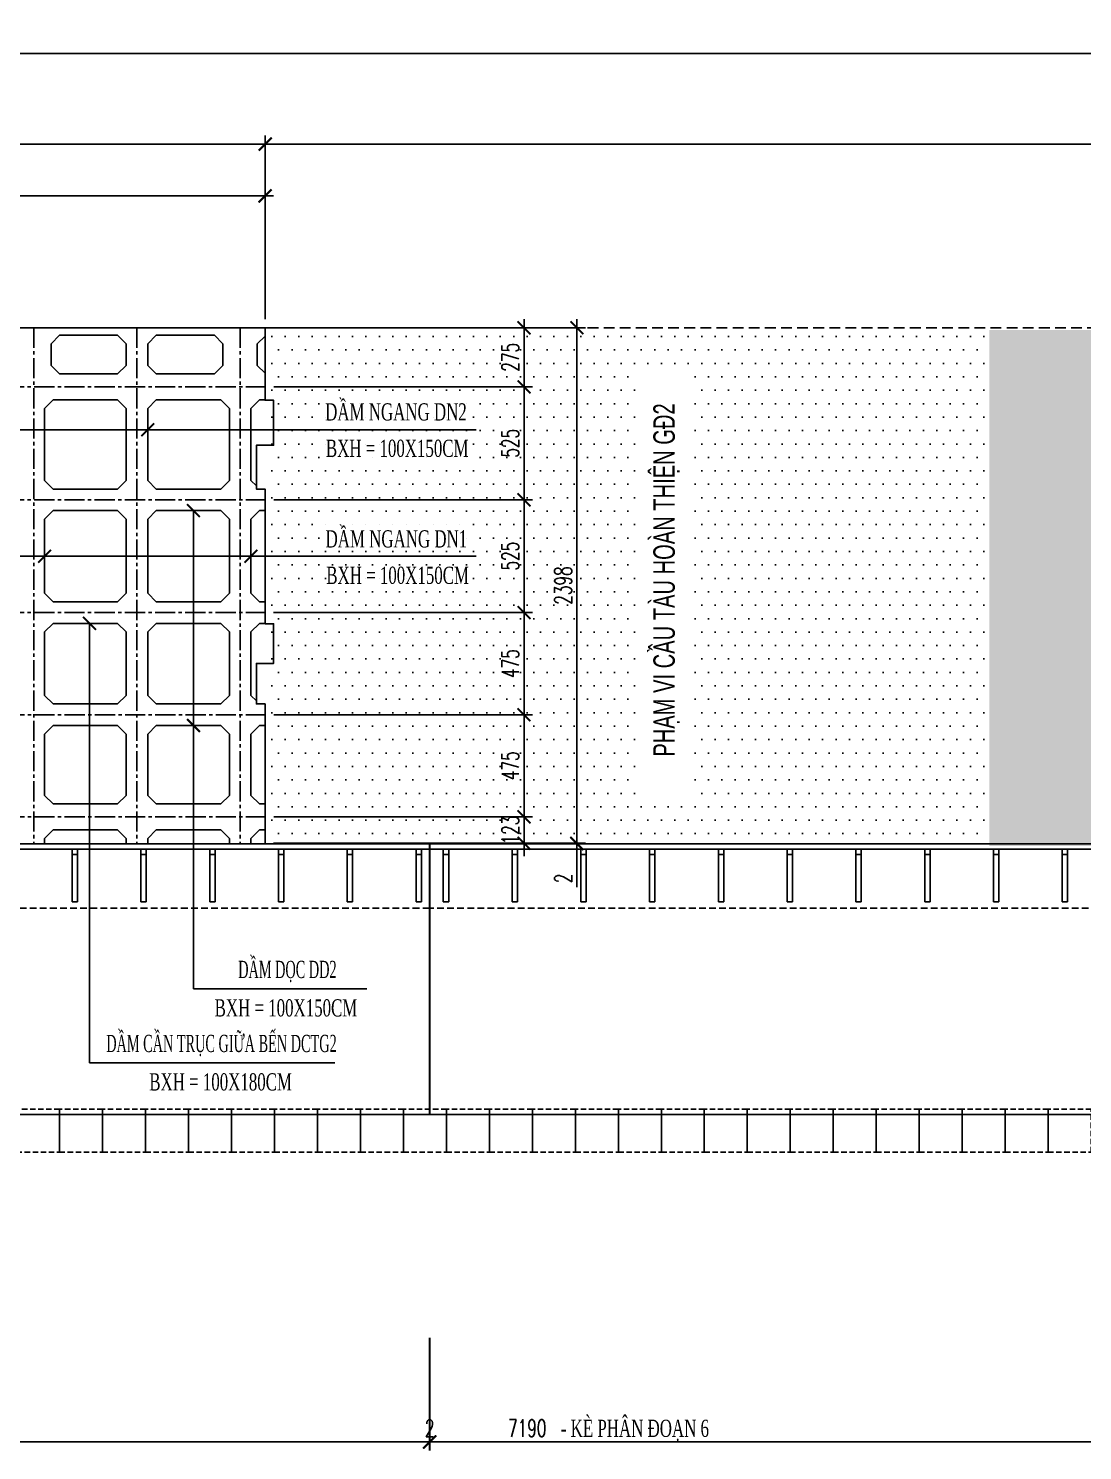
# Model space of a CAD drawing. Extents: x -64479 to 90650, y -38385 to 38270.
# Drawn here: x -29039 to -24134, y -4424 to 2191 of the extents above; entities that cross this region are included whole.
import ezdxf
from ezdxf.enums import TextEntityAlignment as Align

# ---------------------------------------------------------------- set-up
doc = ezdxf.new("R2010")
doc.units = 0
doc.header["$MEASUREMENT"] = 0
doc.linetypes.add('CENTER2', pattern=[1.125, 0.75, -0.125, 0.125, -0.125])
doc.linetypes.add('HIDDEN', pattern=[0.375, 0.25, -0.125])
doc.layers.get('0').update_dxf_attribs({"linetype": 'CONTINUOUS'})
for name, color, linetype in [('BORDER', 2, 'CONTINUOUS'), ('CENTER', 9, 'CENTER2'), ('Dam', 4, 'CONTINUOUS'), ('DIMENSION', 4, 'CONTINUOUS'), ('HIDDEN', 4, 'HIDDEN'), ('STEEL', 1, 'CONTINUOUS'), ('TEXT', 3, 'CONTINUOUS')]:
    doc.layers.add(name, color=color, linetype=linetype)
doc.styles.add('CMB-1', font='VHBLACK_0.TTF', dxfattribs={"width": 0.8})
doc.styles.add('DIM', font='romans.shx', dxfattribs={"width": 0.65})
doc.styles.add('THUONG', font='vntimeh.shx')
doc.dimstyles.new('400.Ph', dxfattribs={"dimscale": 400, "dimtxt": 0.2, "dimasz": 0.15, "dimexe": 0.1, "dimexo": 0.1, "dimgap": 0.06, "dimtad": 1, "dimdec": 0, "dimzin": 0, "dimdsep": 46, "dimtxsty": 'DIM', "dimblk": 'ARCHTICK', "dimcen": 0.15, "dimdle": 0.1, "dimclrd": 256, "dimclre": 7, "dimclrt": 6, "dimadec": 0, "dimazin": 0, "dimtfac": 1, "dimtdec": 0, "dimtix": 1, "dimtmove": 0, "dimatfit": 3, "dimldrblk": 'ARCHTICK', "dimfxl": 1, "dimtolj": 1, "dimtzin": 0, "dimarcsym": 0})
pattern_1 = [(0, (-5e-11, -24179.29), (31.25, 62.5), [0, -62.5])]

# ---------------------------------------------------------------- blocks, each defined once
blk = doc.blocks.new('_ArchTick')
at = {"color": 0, "linetype": 'ByBlock', "const_width": 0.15}
blk.add_lwpolyline([(-0.5, -0.5), (0.5, 0.5)], dxfattribs=at)
blk = doc.blocks.new('*D66')
at = {"layer": 'DIMENSION', "lineweight": -2}
blk.add_line((-50609.1, 2074.8), (-12809.1, 2074.8), dxfattribs=at)
at = {"layer": 'DIMENSION', "color": 7, "lineweight": -2}
for p, q in [((-50569.1, 838.9), (-50569.1, 2114.8)), ((-12849.1, 838.9), (-12849.1, 2114.8))]:
    blk.add_line(p, q, dxfattribs=at)
at = {"layer": 'DIMENSION', "lineweight": -2, "xscale": 60, "yscale": 60, "zscale": 60, "rotation": 180}
blk.add_blockref('_ArchTick', (-50569.1, 2074.8), dxfattribs=at)
at = {"layer": 'DIMENSION', "lineweight": -2, "xscale": 60, "yscale": 60, "zscale": 60}
blk.add_blockref('_ArchTick', (-12849.1, 2074.8), dxfattribs=at)
at = {"layer": 'DIMENSION', "color": 6, "insert": (-31709.1, 2138.8), "char_height": 80, "attachment_point": 5, "style": 'DIM'}
blk.add_mtext('\\A1;37720', dxfattribs=at)
blk = doc.blocks.new('*D77')
at = {"layer": 'DIMENSION', "color": 7, "lineweight": -2}
for p, q in [((-27171.1, -3899.4), (-27171.1, -4423.8)), ((-19981.1, -3899.4), (-19981.1, -4423.8))]:
    blk.add_line(p, q, dxfattribs=at)
at = {"layer": 'DIMENSION', "lineweight": -2}
blk.add_line((-27211.1, -4383.8), (-19941.1, -4383.8), dxfattribs=at)
at = {"layer": 'DIMENSION', "lineweight": -2, "xscale": 60, "yscale": 60, "zscale": 60, "rotation": 180}
blk.add_blockref('_ArchTick', (-27171.1, -4383.8), dxfattribs=at)
at = {"layer": 'DIMENSION', "lineweight": -2, "xscale": 60, "yscale": 60, "zscale": 60}
blk.add_blockref('_ArchTick', (-19981.1, -4383.8), dxfattribs=at)
at = {"layer": 'DIMENSION', "color": 6, "insert": (-26718.1, -4319.8), "char_height": 80, "attachment_point": 5, "style": 'DIM'}
blk.add_mtext('\\A1;7190', dxfattribs=at)
blk = doc.blocks.new('*D78')
at = {"layer": 'DIMENSION', "color": 7, "lineweight": -2}
for p, q in [((-27173.1, -3899.4), (-27173.1, -4423.8)), ((-27171.1, -3899.4), (-27171.1, -4423.8))]:
    blk.add_line(p, q, dxfattribs=at)
at = {"layer": 'DIMENSION', "lineweight": -2}
for p, q in [((-27173.1, -4383.8), (-27233.1, -4383.8)), ((-27173.1, -4383.8), (-27171.1, -4383.8)), ((-27171.1, -4383.8), (-27111.1, -4383.8))]:
    blk.add_line(p, q, dxfattribs=at)
at = {"layer": 'DIMENSION', "lineweight": -2, "xscale": 60, "yscale": 60, "zscale": 60}
blk.add_blockref('_ArchTick', (-27173.1, -4383.8), dxfattribs=at)
at = {"layer": 'DIMENSION', "lineweight": -2, "xscale": 60, "yscale": 60, "zscale": 60, "rotation": 180}
blk.add_blockref('_ArchTick', (-27171.1, -4383.8), dxfattribs=at)
at = {"layer": 'DIMENSION', "color": 6, "insert": (-27172.1, -4319.8), "char_height": 80, "attachment_point": 5, "style": 'DIM'}
blk.add_mtext('\\A1;2', dxfattribs=at)
blk = doc.blocks.new('*D79')
at = {"layer": 'DIMENSION', "color": 7, "lineweight": -2}
for p, q in [((-33673.1, -3899.4), (-33673.1, -4423.8)), ((-27173.1, -3899.4), (-27173.1, -4423.8))]:
    blk.add_line(p, q, dxfattribs=at)
at = {"layer": 'DIMENSION', "lineweight": -2}
blk.add_line((-33713.1, -4383.8), (-27133.1, -4383.8), dxfattribs=at)
at = {"layer": 'DIMENSION', "lineweight": -2, "xscale": 60, "yscale": 60, "zscale": 60, "rotation": 180}
blk.add_blockref('_ArchTick', (-33673.1, -4383.8), dxfattribs=at)
at = {"layer": 'DIMENSION', "lineweight": -2, "xscale": 60, "yscale": 60, "zscale": 60}
blk.add_blockref('_ArchTick', (-27173.1, -4383.8), dxfattribs=at)
at = {"layer": 'DIMENSION', "color": 6, "insert": (-30809.2, -4319.8), "char_height": 80, "attachment_point": 5, "style": 'DIM'}
blk.add_mtext('\\A1;6500', dxfattribs=at)
blk = doc.blocks.new('Ban qua do 200x200')
at = {"layer": 'HIDDEN', "ltscale": 100}
blk.add_lwpolyline([(0, 0), (200, 0), (200, 200), (0, 200)], close=True, dxfattribs=at)
blk = doc.blocks.new('*D570')
at = {"layer": 'DIMENSION', "lineweight": -2}
blk.add_line((-67047.7, 1412.3), (-59425.7, 1412.3), dxfattribs=at)
at = {"layer": 'DIMENSION', "color": 7, "lineweight": -2}
for p, q in [((-67007.7, 838.9), (-67007.7, 1452.3)), ((-59465.7, 838.9), (-59465.7, 1452.3))]:
    blk.add_line(p, q, dxfattribs=at)
at = {"layer": 'DIMENSION', "lineweight": -2, "xscale": 60, "yscale": 60, "zscale": 60, "rotation": 180}
blk.add_blockref('_ArchTick', (-67007.7, 1412.3), dxfattribs=at)
at = {"layer": 'DIMENSION', "lineweight": -2, "xscale": 60, "yscale": 60, "zscale": 60}
blk.add_blockref('_ArchTick', (-59465.7, 1412.3), dxfattribs=at)
at = {"layer": 'DIMENSION', "color": 6, "insert": (-63387, 1476.3), "char_height": 80, "attachment_point": 5, "style": 'DIM'}
blk.add_mtext('\\A1;7542', dxfattribs=at)
blk = doc.blocks.new('*D429')
at = {"layer": 'DIMENSION', "color": 7, "lineweight": -2}
for p, q in [((-27937.1, 838.9), (-27937.1, 1693.3)), ((-12849.1, 838.9), (-12849.1, 1693.3))]:
    blk.add_line(p, q, dxfattribs=at)
at = {"layer": 'DIMENSION', "lineweight": -2}
blk.add_line((-27977.1, 1653.3), (-12809.1, 1653.3), dxfattribs=at)
at = {"layer": 'DIMENSION', "lineweight": -2, "xscale": 60, "yscale": 60, "zscale": 60, "rotation": 180}
blk.add_blockref('_ArchTick', (-27937.1, 1653.3), dxfattribs=at)
at = {"layer": 'DIMENSION', "lineweight": -2, "xscale": 60, "yscale": 60, "zscale": 60}
blk.add_blockref('_ArchTick', (-12849.1, 1653.3), dxfattribs=at)
at = {"layer": 'DIMENSION', "color": 6, "insert": (-20393.1, 1717.3), "char_height": 80, "attachment_point": 5, "style": 'DIM'}
blk.add_mtext('\\A1;15088', dxfattribs=at)
blk = doc.blocks.new('*D466')
at = {"layer": 'DIMENSION', "color": 7, "lineweight": -2}
for p, q in [((-50569.1, 838.9), (-50569.1, 1693.3)), ((-27937.1, 838.9), (-27937.1, 1693.3))]:
    blk.add_line(p, q, dxfattribs=at)
at = {"layer": 'DIMENSION', "lineweight": -2}
blk.add_line((-50609.1, 1653.3), (-27897.1, 1653.3), dxfattribs=at)
at = {"layer": 'DIMENSION', "lineweight": -2, "xscale": 60, "yscale": 60, "zscale": 60, "rotation": 180}
blk.add_blockref('_ArchTick', (-50569.1, 1653.3), dxfattribs=at)
at = {"layer": 'DIMENSION', "lineweight": -2, "xscale": 60, "yscale": 60, "zscale": 60}
blk.add_blockref('_ArchTick', (-27937.1, 1653.3), dxfattribs=at)
at = {"layer": 'DIMENSION', "color": 6, "insert": (-39253.1, 1717.3), "char_height": 80, "attachment_point": 5, "style": 'DIM'}
blk.add_mtext('\\A1;22632', dxfattribs=at)
blk = doc.blocks.new('*D473')
at = {"layer": 'DIMENSION', "color": 7, "lineweight": -2}
for p, q in [((-27897.1, 798.9), (-26693, 798.9)), ((-27897.1, 523.9), (-26693, 523.9))]:
    blk.add_line(p, q, dxfattribs=at)
at = {"layer": 'DIMENSION', "lineweight": -2}
blk.add_line((-26733, 838.9), (-26733, 483.9), dxfattribs=at)
at = {"layer": 'DIMENSION', "lineweight": -2, "xscale": 60, "yscale": 60, "zscale": 60}
for p, rotation in [((-26733, 798.9), 90), ((-26733, 523.9), 270)]:
    blk.add_blockref('_ArchTick', p, dxfattribs=dict(at, rotation=rotation))
at = {"layer": 'DIMENSION', "color": 6, "insert": (-26797, 661.4), "char_height": 80, "attachment_point": 5, "rotation": 90, "style": 'DIM'}
blk.add_mtext('\\A1;275', dxfattribs=at)
blk = doc.blocks.new('*D474')
at = {"layer": 'DIMENSION', "lineweight": -2}
blk.add_line((-26733, 563.9), (-26733, -41.1), dxfattribs=at)
at = {"layer": 'DIMENSION', "color": 7, "lineweight": -2}
for p, q in [((-27897.1, 523.9), (-26693, 523.9)), ((-27897.1, -1.1), (-26693, -1.1))]:
    blk.add_line(p, q, dxfattribs=at)
at = {"layer": 'DIMENSION', "lineweight": -2, "xscale": 60, "yscale": 60, "zscale": 60}
for p, rotation in [((-26733, 523.9), 90), ((-26733, -1.1), 270)]:
    blk.add_blockref('_ArchTick', p, dxfattribs=dict(at, rotation=rotation))
at = {"layer": 'DIMENSION', "color": 6, "insert": (-26797, 261.4), "char_height": 80, "attachment_point": 5, "rotation": 90, "style": 'DIM'}
blk.add_mtext('\\A1;525', dxfattribs=at)
blk = doc.blocks.new('*D475')
at = {"layer": 'DIMENSION', "lineweight": -2}
blk.add_line((-26733, 38.9), (-26733, -566.1), dxfattribs=at)
at = {"layer": 'DIMENSION', "color": 7, "lineweight": -2}
for p, q in [((-27897.1, -1.1), (-26693, -1.1)), ((-27898.1, -526.1), (-26693, -526.1))]:
    blk.add_line(p, q, dxfattribs=at)
at = {"layer": 'DIMENSION', "lineweight": -2, "xscale": 60, "yscale": 60, "zscale": 60}
for p, rotation in [((-26733, -1.1), 90), ((-26733, -526.1), 270)]:
    blk.add_blockref('_ArchTick', p, dxfattribs=dict(at, rotation=rotation))
at = {"layer": 'DIMENSION', "color": 6, "insert": (-26797, -263.6), "char_height": 80, "attachment_point": 5, "rotation": 90, "style": 'DIM'}
blk.add_mtext('\\A1;525', dxfattribs=at)
blk = doc.blocks.new('*D476')
at = {"layer": 'DIMENSION', "color": 7, "lineweight": -2}
for p, q in [((-27898.1, -526.1), (-26693, -526.1)), ((-27897.1, -1001.1), (-26693, -1001.1))]:
    blk.add_line(p, q, dxfattribs=at)
at = {"layer": 'DIMENSION', "lineweight": -2}
blk.add_line((-26733, -486.1), (-26733, -1041.1), dxfattribs=at)
at = {"layer": 'DIMENSION', "lineweight": -2, "xscale": 60, "yscale": 60, "zscale": 60}
for p, rotation in [((-26733, -526.1), 90), ((-26733, -1001.1), 270)]:
    blk.add_blockref('_ArchTick', p, dxfattribs=dict(at, rotation=rotation))
at = {"layer": 'DIMENSION', "color": 6, "insert": (-26797, -763.6), "char_height": 80, "attachment_point": 5, "rotation": 90, "style": 'DIM'}
blk.add_mtext('\\A1;475', dxfattribs=at)
blk = doc.blocks.new('*D477')
at = {"layer": 'DIMENSION', "lineweight": -2}
blk.add_line((-26733, -961.1), (-26733, -1516.1), dxfattribs=at)
at = {"layer": 'DIMENSION', "color": 7, "lineweight": -2}
for p, q in [((-27897.1, -1001.1), (-26693, -1001.1)), ((-27897.1, -1476.1), (-26693, -1476.1))]:
    blk.add_line(p, q, dxfattribs=at)
at = {"layer": 'DIMENSION', "lineweight": -2, "xscale": 60, "yscale": 60, "zscale": 60}
for p, rotation in [((-26733, -1001.1), 90), ((-26733, -1476.1), 270)]:
    blk.add_blockref('_ArchTick', p, dxfattribs=dict(at, rotation=rotation))
at = {"layer": 'DIMENSION', "color": 6, "insert": (-26797, -1238.6), "char_height": 80, "attachment_point": 5, "rotation": 90, "style": 'DIM'}
blk.add_mtext('\\A1;475', dxfattribs=at)
blk = doc.blocks.new('*D478')
at = {"layer": 'DIMENSION', "lineweight": -2}
for p, q in [((-26733, -1476.1), (-26733, -1416.1)), ((-26733, -1476.1), (-26733, -1599.1)), ((-26733, -1599.1), (-26733, -1659.1))]:
    blk.add_line(p, q, dxfattribs=at)
at = {"layer": 'DIMENSION', "color": 7, "lineweight": -2}
for p, q in [((-27897.1, -1476.1), (-26693, -1476.1)), ((-27898.1, -1599.1), (-26693, -1599.1))]:
    blk.add_line(p, q, dxfattribs=at)
at = {"layer": 'DIMENSION', "lineweight": -2, "xscale": 60, "yscale": 60, "zscale": 60}
for p, rotation in [((-26733, -1476.1), 270), ((-26733, -1599.1), 90)]:
    blk.add_blockref('_ArchTick', p, dxfattribs=dict(at, rotation=rotation))
at = {"layer": 'DIMENSION', "color": 6, "insert": (-26797, -1537.6), "char_height": 80, "attachment_point": 5, "rotation": 90, "style": 'DIM'}
blk.add_mtext('\\A1;123', dxfattribs=at)
blk = doc.blocks.new('*D479')
at = {"layer": 'DIMENSION', "color": 7, "lineweight": -2}
for p, q in [((-27897.1, 798.9), (-26446.9, 798.9)), ((-27898.1, -1599.1), (-26446.9, -1599.1))]:
    blk.add_line(p, q, dxfattribs=at)
at = {"layer": 'DIMENSION', "lineweight": -2}
blk.add_line((-26486.9, 838.9), (-26486.9, -1639.1), dxfattribs=at)
at = {"layer": 'DIMENSION', "lineweight": -2, "xscale": 60, "yscale": 60, "zscale": 60}
for p, rotation in [((-26486.9, 798.9), 90), ((-26486.9, -1599.1), 270)]:
    blk.add_blockref('_ArchTick', p, dxfattribs=dict(at, rotation=rotation))
at = {"layer": 'DIMENSION', "color": 6, "insert": (-26550.9, -400.1), "char_height": 80, "attachment_point": 5, "rotation": 90, "style": 'DIM'}
blk.add_mtext('\\A1;2398', dxfattribs=at)
blk = doc.blocks.new('*D480')
at = {"layer": 'DIMENSION', "lineweight": -2}
for p, q in [((-26486.9, -1599.1), (-26486.9, -1539.1)), ((-26486.9, -1599.1), (-26486.9, -1601.1)), ((-26486.9, -1601.1), (-26486.9, -1803.8))]:
    blk.add_line(p, q, dxfattribs=at)
at = {"layer": 'DIMENSION', "color": 7, "lineweight": -2}
for p, q in [((-27858.1, -1599.1), (-26446.9, -1599.1)), ((-27858.1, -1601.1), (-26446.9, -1601.1))]:
    blk.add_line(p, q, dxfattribs=at)
at = {"layer": 'DIMENSION', "lineweight": -2, "xscale": 60, "yscale": 60, "zscale": 60}
for p, rotation in [((-26486.9, -1599.1), 270), ((-26486.9, -1601.1), 90)]:
    blk.add_blockref('_ArchTick', p, dxfattribs=dict(at, rotation=rotation))
at = {"layer": 'DIMENSION', "color": 6, "insert": (-26550.9, -1762.4), "char_height": 80, "attachment_point": 5, "rotation": 90, "style": 'DIM'}
blk.add_mtext('\\A1;2', dxfattribs=at)
blk = doc.blocks.new('pđ D')
at = {"layer": 'BORDER'}
for p, q in [((-67007.7, 798.9), (-59465.7, 798.9)), ((-67007.7, -1601.1), (-59465.7, -1601.1))]:
    blk.add_line(p, q, dxfattribs=at)
blk.add_lwpolyline([(-59465.7, 798.9), (-59465.7, 461.9), (-59425.7, 461.9), (-59425.7, 252.4), (-59465.7, 252.4), (-59465.7, 252.4), (-59505.7, 252.4), (-59505.7, 48.9), (-59465.7, 48.9), (-59465.7, -578.1), (-59425.7, -578.1), (-59425.7, -762.6), (-59465.7, -762.6), (-59465.7, -762.6), (-59505.7, -762.6), (-59505.7, -951.1), (-59465.7, -951.1), (-59465.7, -1601.1)], dxfattribs=at)
at = {"layer": 'CENTER', "ltscale": 125}
for p, q in [((-60541.7, 798.9), (-60541.7, -1601.1)), ((-60541.7, 798.9), (-60541.7, -1601.1)), ((-60061.7, 798.9), (-60061.7, -1601.1)), ((-60061.7, 798.9), (-60061.7, -1601.1)), ((-59581.7, 798.9), (-59581.7, -1601.1)), ((-59581.7, 798.9), (-59581.7, -1601.1)), ((-67008.7, 523.9), (-59464.7, 523.9)), ((-67008.7, -1.1), (-59464.7, -1.1)), ((-67008.7, -526.1), (-59464.7, -526.1)), ((-67007.7, -1001.1), (-59464.7, -1001.1)), ((-67007.7, -1476.1), (-59464.7, -1476.1))]:
    blk.add_line(p, q, dxfattribs=at)
at = {"layer": 'Dam', "ltscale": 200}
for p, q in [((-60421.7, 763.9), (-60461.7, 723.9)), ((-60151.7, 763.9), (-60111.7, 723.9)), ((-59971.7, 763.9), (-60011.7, 723.9)), ((-59701.7, 763.9), (-59661.7, 723.9)), ((-59465.7, 759.9), (-59501.7, 723.9)), ((-60461.7, 723.9), (-60461.7, 623.9)), ((-60111.7, 623.9), (-60111.7, 723.9)), ((-60011.7, 723.9), (-60011.7, 623.9)), ((-59661.7, 623.9), (-59661.7, 723.9)), ((-59501.7, 723.9), (-59501.7, 623.9)), ((-60461.7, 623.9), (-60421.7, 583.9)), ((-60111.7, 623.9), (-60151.7, 583.9)), ((-60011.7, 623.9), (-59971.7, 583.9)), ((-59661.7, 623.9), (-59701.7, 583.9)), ((-59501.7, 623.9), (-59465.7, 587.9)), ((-60451.7, 463.9), (-60491.7, 423.9)), ((-60451.7, 463.9), (-60151.7, 463.9)), ((-60151.7, 463.9), (-60111.7, 423.9)), ((-59971.7, 463.9), (-60011.7, 423.9)), ((-59971.7, 463.9), (-59671.7, 463.9)), ((-59671.7, 463.9), (-59631.7, 423.9)), ((-59491.7, 463.9), (-59531.7, 423.9)), ((-60491.7, 423.9), (-60491.7, 88.9)), ((-60111.7, 423.9), (-60111.7, 88.9)), ((-60011.7, 423.9), (-60011.7, 88.9)), ((-59631.7, 423.9), (-59631.7, 88.9)), ((-59531.7, 423.9), (-59531.7, 88.9)), ((-60491.7, 88.9), (-60451.7, 48.9)), ((-60111.7, 88.9), (-60151.7, 48.9)), ((-60011.7, 88.9), (-59971.7, 48.9)), ((-59631.7, 88.9), (-59671.7, 48.9)), ((-59531.7, 88.9), (-59505.7, 62.9)), ((-60451.7, 48.9), (-60151.7, 48.9)), ((-59971.7, 48.9), (-59671.7, 48.9)), ((-60451.7, -51.1), (-60491.7, -91.1)), ((-60451.7, -51.1), (-60151.7, -51.1)), ((-60151.7, -51.1), (-60111.7, -91.1)), ((-59971.7, -51.1), (-60011.7, -91.1)), ((-59971.7, -51.1), (-59671.7, -51.1)), ((-59671.7, -51.1), (-59631.7, -91.1)), ((-59491.7, -51.1), (-59531.7, -91.1)), ((-59491.7, -51.1), (-59465.7, -51.1)), ((-60491.7, -91.1), (-60491.7, -436.1)), ((-60111.7, -91.1), (-60111.7, -436.1)), ((-60011.7, -91.1), (-60011.7, -436.1)), ((-59631.7, -91.1), (-59631.7, -436.1)), ((-59531.7, -91.1), (-59531.7, -436.1)), ((-60491.7, -436.1), (-60451.7, -476.1)), ((-60151.7, -476.1), (-60111.7, -436.1)), ((-60011.7, -436.1), (-59971.7, -476.1)), ((-59671.7, -476.1), (-59631.7, -436.1)), ((-59531.7, -436.1), (-59491.7, -476.1)), ((-60451.7, -476.1), (-60151.7, -476.1)), ((-59971.7, -476.1), (-59671.7, -476.1)), ((-59491.7, -476.1), (-59465.7, -476.1)), ((-60451.7, -576.1), (-60491.7, -616.1)), ((-60451.7, -576.1), (-60151.7, -576.1)), ((-60151.7, -576.1), (-60111.7, -616.1)), ((-59971.7, -576.1), (-60011.7, -616.1)), ((-59971.7, -576.1), (-59671.7, -576.1)), ((-59671.7, -576.1), (-59631.7, -616.1)), ((-59491.7, -576.1), (-59531.7, -616.1)), ((-59491.7, -576.1), (-59465.7, -576.1)), ((-60491.7, -616.1), (-60491.7, -911.1)), ((-60111.7, -616.1), (-60111.7, -911.1)), ((-60011.7, -616.1), (-60011.7, -911.1)), ((-59631.7, -616.1), (-59631.7, -911.1)), ((-59531.7, -616.1), (-59531.7, -911.1)), ((-60451.7, -951.1), (-60491.7, -911.1)), ((-60111.7, -911.1), (-60151.7, -951.1)), ((-59971.7, -951.1), (-60011.7, -911.1)), ((-59631.7, -911.1), (-59671.7, -951.1)), ((-59505.7, -937.1), (-59531.7, -911.1)), ((-60451.7, -951.1), (-60151.7, -951.1)), ((-59971.7, -951.1), (-59671.7, -951.1)), ((-59491.7, -951.1), (-59467.7, -951.1)), ((-60451.7, -1051.1), (-60491.7, -1091.1)), ((-60451.7, -1051.1), (-60151.7, -1051.1)), ((-60151.7, -1051.1), (-60111.7, -1091.1)), ((-59971.7, -1051.1), (-60011.7, -1091.1)), ((-59971.7, -1051.1), (-59671.7, -1051.1)), ((-59671.7, -1051.1), (-59631.7, -1091.1)), ((-59491.7, -1051.1), (-59531.7, -1091.1)), ((-59491.7, -1051.1), (-59465.7, -1051.1)), ((-60491.7, -1091.1), (-60491.7, -1376.1)), ((-60111.7, -1091.1), (-60111.7, -1376.1)), ((-60011.7, -1091.1), (-60011.7, -1376.1)), ((-59631.7, -1091.1), (-59631.7, -1376.1)), ((-59531.7, -1091.1), (-59531.7, -1376.1)), ((-60451.7, -1416.1), (-60491.7, -1376.1)), ((-60111.7, -1376.1), (-60151.7, -1416.1)), ((-59971.7, -1416.1), (-60011.7, -1376.1)), ((-59631.7, -1376.1), (-59671.7, -1416.1)), ((-59491.7, -1416.1), (-59531.7, -1376.1)), ((-60451.7, -1416.1), (-60151.7, -1416.1)), ((-59971.7, -1416.1), (-59671.7, -1416.1)), ((-59491.7, -1416.1), (-59465.7, -1416.1)), ((-60451.7, -1536.1), (-60491.7, -1576.1)), ((-60491.7, -1576.1), (-60491.7, -1601.1)), ((-60451.7, -1536.1), (-60151.7, -1536.1)), ((-60151.7, -1536.1), (-60111.7, -1576.1)), ((-60111.7, -1576.1), (-60111.7, -1601.1)), ((-59971.7, -1536.1), (-60011.7, -1576.1)), ((-60011.7, -1576.1), (-60011.7, -1601.1)), ((-59971.7, -1536.1), (-59671.7, -1536.1)), ((-59671.7, -1536.1), (-59631.7, -1576.1)), ((-59631.7, -1576.1), (-59631.7, -1601.1)), ((-59491.7, -1536.1), (-59531.7, -1576.1)), ((-59531.7, -1576.1), (-59531.7, -1601.1)), ((-59491.7, -1536.1), (-59465.7, -1536.1))]:
    blk.add_line(p, q, dxfattribs=at)
at = {"layer": 'Dam'}
for p, q in [((-60151.7, 763.9), (-60421.7, 763.9)), ((-59701.7, 763.9), (-59971.7, 763.9)), ((-60151.7, 583.9), (-60421.7, 583.9)), ((-59701.7, 583.9), (-59971.7, 583.9)), ((-59491.7, 463.9), (-59465.7, 463.9))]:
    blk.add_line(p, q, dxfattribs=at)
at = {"layer": 'DIMENSION'}
dim = blk.add_linear_dim(base=(-59465.7, 1412.3), p1=(-67007.7, 798.9), p2=(-59465.7, 798.9), dimstyle='400.Ph', dxfattribs=at)
dim.commit()
dim.dimension.update_dxf_attribs({"geometry": '*D570', "text_midpoint": (-63387, 1412.3), "dimtype": 128})
for points, override in [([(-65881.7, 324.5), (-65132.4, 324.5), (-59204.7, 324.5)], {"dimgap": 0.06, "dimtad": 0}), ([(-65391.7, 324.5), (-64642.4, 324.5), (-58714.7, 324.5)], {"dimgap": 0.06, "dimtad": 0}), ([(-64411.4, 324.5), (-64152.4, 324.5), (-58482.8, 324.5)], {"dimgap": 0.06, "dimtad": 0}), ([(-63921.7, 324.5), (-63172.4, 324.5), (-58506.6, 324.5)], {"dimgap": 0.06, "dimtad": 0}), ([(-62941.4, 324.5), (-62682.4, 324.5), (-58972.8, 324.5)], {"dimgap": 0.06, "dimtad": 0}), ([(-62451.4, 324.5), (-62192.4, 324.5), (-58482.8, 324.5)], {"dimgap": 0.06, "dimtad": 0}), ([(-61471.4, 324.5), (-61212.4, 324.5), (-58506.6, 324.5)], {"dimgap": 0.06, "dimtad": 0}), ([(-60981.7, 324.5), (-60232.4, 324.5), (-58506.6, 324.5)], {"dimgap": 0.06, "dimtad": 0}), ([(-60011.7, 324.5), (-59262.4, 324.5), (-58482.8, 324.5)], {"dimgap": 0.06, "dimtad": 0}), ([(-61960.8, -263.6), (-59763.8, -263.6)], {"dimtad": 0}), ([(-60491.7, -263.6), (-58482.8, -263.6)], {"dimtad": 0}), ([(-59531.7, -263.6), (-58482.8, -263.6)], {"dimtad": 0})]:
    blk.add_leader(points, dimstyle='400.Ph', override=override, dxfattribs=at)

msp = doc.modelspace()

# ---------------------------------------------------------------- hatches: boundary and pattern name
at = {"layer": 'DIMENSION'}
h = msp.add_hatch(dxfattribs=at)
h.set_pattern_fill('DOTS', color=8, scale=1000, style=0)
h.set_pattern_definition(pattern_1)
h.paths.add_polyline_path([(-24569.1, 798.9), (-27937.1, 798.9), (-27937.1, 648.9), (-27934.1, 648.9), (-27934.1, 588.9), (-27937.1, 588.9), (-27937.1, -1601.1), (-24569.1, -1601.1)])
h = msp.add_hatch(dxfattribs=at)
h.set_pattern_fill('DOTS', color=8, scale=1000, style=0)
h.set_pattern_definition(pattern_1)
h.paths.add_polyline_path([(-24568.1, 788.9), (-17470.1, 788.9), (-17470.1, -1611.1), (-24568.1, -1611.1)])

# ---------------------------------------------------------------- linework, layer by layer
at = {"layer": 'BORDER'}
for p, q in [((-27173.1, -1601.1), (-33673.1, -1601.1)), ((-27173.1, -1626.1), (-33673.1, -1626.1)), ((-27173.1, -1626.1), (-33673.1, -1626.1)), ((-24134.1, -1601.1), (-30633.1, -1601.1)), ((-24134.1, -1601.1), (-30633.1, -1601.1)), ((-28835.6, -1626.1), (-28835.6, -1871.1)), ((-28810.6, -1651.1), (-28835.6, -1651.1)), ((-28810.6, -1626.1), (-28810.6, -1871.1)), ((-28515.6, -1626.1), (-28515.6, -1871.1)), ((-28490.6, -1651.1), (-28515.6, -1651.1)), ((-28490.6, -1626.1), (-28490.6, -1871.1)), ((-28195.6, -1626.1), (-28195.6, -1871.1)), ((-28170.6, -1651.1), (-28195.6, -1651.1)), ((-28170.6, -1626.1), (-28170.6, -1871.1)), ((-27875.6, -1626.1), (-27875.6, -1871.1)), ((-27875.6, -1626.1), (-27875.6, -1871.1)), ((-27850.6, -1651.1), (-27875.6, -1651.1)), ((-27850.6, -1651.1), (-27875.6, -1651.1)), ((-27850.6, -1626.1), (-27850.6, -1871.1)), ((-27850.6, -1626.1), (-27850.6, -1871.1)), ((-27555.6, -1626.1), (-27555.6, -1871.1)), ((-27555.6, -1626.1), (-27555.6, -1871.1)), ((-27530.6, -1651.1), (-27555.6, -1651.1)), ((-27530.6, -1651.1), (-27555.6, -1651.1)), ((-27530.6, -1626.1), (-27530.6, -1871.1)), ((-27530.6, -1626.1), (-27530.6, -1871.1)), ((-27235.6, -1626.1), (-27235.6, -1871.1)), ((-27235.6, -1626.1), (-27235.6, -1871.1)), ((-27210.6, -1651.1), (-27235.6, -1651.1)), ((-27210.6, -1651.1), (-27235.6, -1651.1)), ((-27210.6, -1626.1), (-27210.6, -1871.1)), ((-27210.6, -1626.1), (-27210.6, -1871.1)), ((-27173.1, -2861.1), (-27173.1, -1601.1)), ((-19981.1, -1601.1), (-27171.1, -1601.1)), ((-19981.1, -1601.1), (-27171.1, -1601.1)), ((-27171.1, -1601.1), (-27171.1, -2861.1)), ((-19981.1, -1626.1), (-27171.1, -1626.1)), ((-27108.6, -1626.1), (-27108.6, -1871.1)), ((-27083.6, -1651.1), (-27108.6, -1651.1)), ((-27083.6, -1626.1), (-27083.6, -1871.1)), ((-26788.6, -1626.1), (-26788.6, -1871.1)), ((-26763.6, -1651.1), (-26788.6, -1651.1)), ((-26763.6, -1626.1), (-26763.6, -1871.1)), ((-26468.6, -1626.1), (-26468.6, -1871.1)), ((-26443.6, -1651.1), (-26468.6, -1651.1)), ((-26443.6, -1626.1), (-26443.6, -1871.1)), ((-26148.6, -1626.1), (-26148.6, -1871.1)), ((-26123.6, -1651.1), (-26148.6, -1651.1)), ((-26123.6, -1626.1), (-26123.6, -1871.1)), ((-25828.6, -1626.1), (-25828.6, -1871.1)), ((-25803.6, -1651.1), (-25828.6, -1651.1)), ((-25803.6, -1626.1), (-25803.6, -1871.1)), ((-25508.6, -1626.1), (-25508.6, -1871.1)), ((-25483.6, -1651.1), (-25508.6, -1651.1)), ((-25483.6, -1626.1), (-25483.6, -1871.1)), ((-25188.6, -1626.1), (-25188.6, -1871.1)), ((-25163.6, -1651.1), (-25188.6, -1651.1)), ((-25163.6, -1626.1), (-25163.6, -1871.1)), ((-24868.6, -1626.1), (-24868.6, -1871.1)), ((-24843.6, -1651.1), (-24868.6, -1651.1)), ((-24843.6, -1626.1), (-24843.6, -1871.1)), ((-24548.6, -1626.1), (-24548.6, -1871.1)), ((-24523.6, -1651.1), (-24548.6, -1651.1)), ((-24523.6, -1626.1), (-24523.6, -1871.1)), ((-24228.6, -1626.1), (-24228.6, -1871.1)), ((-24203.6, -1651.1), (-24228.6, -1651.1)), ((-24203.6, -1626.1), (-24203.6, -1871.1)), ((-28810.6, -1871.1), (-28835.6, -1871.1)), ((-28490.6, -1871.1), (-28515.6, -1871.1)), ((-28170.6, -1871.1), (-28195.6, -1871.1)), ((-27850.6, -1871.1), (-27875.6, -1871.1)), ((-27850.6, -1871.1), (-27875.6, -1871.1)), ((-27530.6, -1871.1), (-27555.6, -1871.1)), ((-27530.6, -1871.1), (-27555.6, -1871.1)), ((-27210.6, -1871.1), (-27235.6, -1871.1)), ((-27210.6, -1871.1), (-27235.6, -1871.1)), ((-27083.6, -1871.1), (-27108.6, -1871.1)), ((-26763.6, -1871.1), (-26788.6, -1871.1)), ((-26443.6, -1871.1), (-26468.6, -1871.1)), ((-26123.6, -1871.1), (-26148.6, -1871.1)), ((-25803.6, -1871.1), (-25828.6, -1871.1)), ((-25483.6, -1871.1), (-25508.6, -1871.1)), ((-25163.6, -1871.1), (-25188.6, -1871.1)), ((-24843.6, -1871.1), (-24868.6, -1871.1)), ((-24523.6, -1871.1), (-24548.6, -1871.1)), ((-24203.6, -1871.1), (-24228.6, -1871.1)), ((-27173.1, -2861.1), (-33673.1, -2861.1)), ((-19981.1, -2861.1), (-27171.1, -2861.1))]:
    msp.add_line(p, q, dxfattribs=at)
at = {"layer": 'Dam'}
for p, q in [((-28271.2, -2275.8), (-27465, -2275.8)), ((-28754.9, -2620.1), (-27613.6, -2620.1))]:
    msp.add_line(p, q, dxfattribs=at)
at = {"layer": 'HIDDEN', "ltscale": 200}
msp.add_line((-27937.1, 798.9), (-19134.1, 798.9), dxfattribs=at)
at = {"layer": 'STEEL', "color": 1, "linetype": 'HIDDEN', "ltscale": 125}
for p, q in [((-27173.1, -1901.1), (-33673.1, -1901.1)), ((-19981.1, -1901.1), (-27171.1, -1901.1))]:
    msp.add_line(p, q, dxfattribs=at)

# ---------------------------------------------------------------- block references
at = {"layer": 'DIMENSION'}
for name, p in [('pđ D', (31527.7, 0)), ('Ban qua do 200x200', (-29094.1, -3036.1)), ('Ban qua do 200x200', (-28894.1, -3036.1)), ('Ban qua do 200x200', (-28694.1, -3036.1)), ('Ban qua do 200x200', (-28494.1, -3036.1)), ('Ban qua do 200x200', (-28294.1, -3036.1)), ('Ban qua do 200x200', (-28094.1, -3036.1)), ('Ban qua do 200x200', (-27894.1, -3036.1)), ('Ban qua do 200x200', (-27694.1, -3036.1)), ('Ban qua do 200x200', (-27494.1, -3036.1)), ('Ban qua do 200x200', (-27294.1, -3036.1)), ('Ban qua do 200x200', (-27094.1, -3036.1)), ('Ban qua do 200x200', (-26894.1, -3036.1)), ('Ban qua do 200x200', (-26694.1, -3036.1)), ('Ban qua do 200x200', (-26494.1, -3036.1)), ('Ban qua do 200x200', (-26294.1, -3036.1)), ('Ban qua do 200x200', (-26094.1, -3036.1)), ('Ban qua do 200x200', (-25894.1, -3036.1)), ('Ban qua do 200x200', (-25694.1, -3036.1)), ('Ban qua do 200x200', (-25494.1, -3036.1)), ('Ban qua do 200x200', (-25294.1, -3036.1)), ('Ban qua do 200x200', (-25094.1, -3036.1)), ('Ban qua do 200x200', (-24894.1, -3036.1)), ('Ban qua do 200x200', (-24694.1, -3036.1)), ('Ban qua do 200x200', (-24494.1, -3036.1)), ('Ban qua do 200x200', (-24294.1, -3036.1))]:
    msp.add_blockref(name, p, dxfattribs=at)

# ---------------------------------------------------------------- texts
at = {"layer": 'TEXT', "style": 'THUONG'}
for s, width, p in [('dÇm ngang dn2', 0.65, (-27328.9, 421.2)), ('bXh = 100X150cm', 0.65, (-27323, 238.3)), ('dÇm ngang dn1', 0.65, (-27327, -169.5)), ('bXh = 100X150cm', 0.65, (-27321.1, -352.4)), ('dÇm däc dd2', 0.55, (-27834, -2181.7)), ('bXh = 100X150cm', 0.65, (-27840.7, -2364.6)), ('dÇm cÇn trôc gi÷a bÕn dctg2', 0.55, (-28140.8, -2526)), ('bXh = 100X180cm', 0.65, (-28144.8, -2708.9))]:
    msp.add_text(s, height=80, dxfattribs=dict(at, width=width)).set_placement(p, align=Align.MIDDLE)
at = {"layer": 'TEXT', "style": 'THUONG', "width": 0.65}
msp.add_text('- KÌ ph©n ®o¹n 6', height=80, dxfattribs=at).set_placement((-26561.8, -4360.3))

# ---------------------------------------------------------------- dimensions: what is measured, and where the dimension line sits
at = {"layer": 'DIMENSION'}
for base, p1, p2, picture, middle in [((-12849.1, 2074.8), (-50569.1, 798.9), (-12849.1, 798.9), '*D66', (-31709.1, 2138.8)), ((-27937.1, 1653.3), (-50569.1, 798.9), (-27937.1, 798.9), '*D466', (-39253.1, 1717.3)), ((-12849.1, 1653.3), (-27937.1, 798.9), (-12849.1, 798.9), '*D429', (-20393.1, 1717.3))]:
    dim = msp.add_linear_dim(base=base, p1=p1, p2=p2, dimstyle='400.Ph', dxfattribs=at)
    dim.commit()
    dim.dimension.update_dxf_attribs({"geometry": picture, "text_midpoint": middle})
for base, p2, picture, middle in [((-26486.9, -1599.1), (-27938.1, -1599.1), '*D479', (-26550.9, -400.1)), ((-26733, 523.9), (-27937.1, 523.9), '*D473', (-26797, 661.4))]:
    dim = msp.add_linear_dim(base=base, p1=(-27937.1, 798.9), p2=p2, angle=90, dimstyle='400.Ph', dxfattribs=at)
    dim.commit()
    dim.dimension.update_dxf_attribs({"geometry": picture, "text_midpoint": middle})
for base, p1, p2, picture, middle in [((-26733, -1.1), (-27937.1, 523.9), (-27937.1, -1.1), '*D474', (-26797, 261.4)), ((-26733, -526.1), (-27937.1, -1.1), (-27938.1, -526.1), '*D475', (-26797, -263.6)), ((-26733, -1001.1), (-27938.1, -526.1), (-27937.1, -1001.1), '*D476', (-26797, -763.6)), ((-26733, -1476.1), (-27937.1, -1001.1), (-27937.1, -1476.1), '*D477', (-26797, -1238.6)), ((-26733, -1599.1), (-27937.1, -1476.1), (-27938.1, -1599.1), '*D478', (-26797, -1537.6))]:
    dim = msp.add_linear_dim(base=base, p1=p1, p2=p2, angle=90, dimstyle='400.Ph', override={"dimtmove": 1}, dxfattribs=at)
    dim.commit()
    dim.dimension.update_dxf_attribs({"geometry": picture, "text_midpoint": middle})
dim = msp.add_linear_dim(base=(-26486.9, -1601.1), p1=(-27898.1, -1599.1), p2=(-27898.1, -1601.1), angle=90, dimstyle='400.Ph', dxfattribs=at)
dim.commit()
dim.dimension.update_dxf_attribs({"geometry": '*D480', "text_midpoint": (-26486.9, -1762.4), "dimtype": 160})
for base, p1, p2, picture, middle in [((-27173.1, -4383.8), (-33673.1, -3859.4), (-27173.1, -3859.4), '*D79', (-30809.2, -4383.8)), ((-19981.1, -4383.8), (-27171.1, -3859.4), (-19981.1, -3859.4), '*D77', (-26718.1, -4383.8))]:
    dim = msp.add_linear_dim(base=base, p1=p1, p2=p2, dimstyle='400.Ph', override={"dimtmove": 1}, dxfattribs=at)
    dim.commit()
    dim.dimension.update_dxf_attribs({"geometry": picture, "text_midpoint": middle, "dimtype": 160})
dim = msp.add_linear_dim(base=(-27171.1, -4383.8), p1=(-27173.1, -3859.4), p2=(-27171.1, -3859.4), dimstyle='400.Ph', override={"dimtmove": 1}, dxfattribs=at)
dim.commit()
dim.dimension.update_dxf_attribs({"geometry": '*D78', "text_midpoint": (-27172.1, -4319.8)})

# ---------------------------------------------------------------- leaders
for points, override in [([(-28271.2, -51.1), (-28271.2, -1097.6), (-28271.2, -1275.8)], {"dimgap": 0.06, "dimtad": 0}), ([(-28754.9, -576.1), (-28754.9, -2620.1)], {"dimtad": 0}), ([(-28271.2, -1051.1), (-28271.2, -2097.6), (-28271.2, -2275.8)], {"dimgap": 0.06, "dimtad": 0})]:
    msp.add_leader(points, dimstyle='400.Ph', override=override, dxfattribs=at)

# ---------------------------------------------------------------- next in the draw order: wipeouts: each hides what was drawn before it
msp.add_wipeout([(-25959.3, -1375), (-25959.3, 627), (-26211.5, 627), (-26211.5, -1375)]).dxf.layer = 'TEXT'

# ---------------------------------------------------------------- next in the draw order: texts
at = {"layer": 'TEXT', "style": 'CMB-1', "width": 0.7}
msp.add_text('ph¹m vi cÇu tµu hoµn thiÖn g®2', height=100, rotation=90, dxfattribs=at).set_placement((-26085.4, -374.4), align=Align.MIDDLE)

doc.saveas('drawing.dxf')
